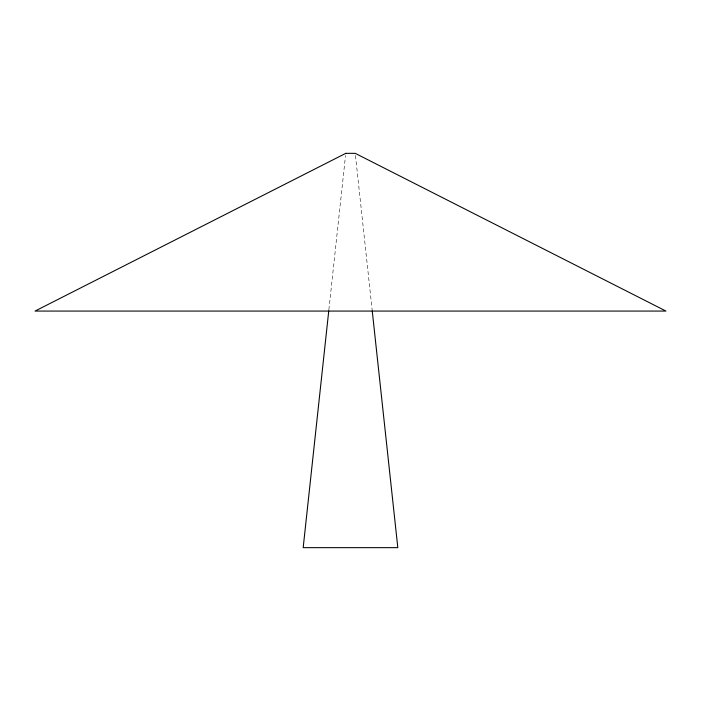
<?xml version="1.0" encoding="UTF-8"?>
<svg xmlns="http://www.w3.org/2000/svg" width="701" height="701" viewBox="0 0 701 701"><rect width="100%" height="100%" fill="white"/><g stroke="black" fill="none" stroke-linecap="round" stroke-linejoin="round"><path stroke-width="0.53" stroke-dasharray="3.5 2.63" d="M328.874 309.763L345.532 155.517M355.468 155.517L372.126 309.763"/><path stroke-width="1.05" d="M328.76 310.85L303.183 547.656L397.817 547.656L372.24 310.85M345.768 153.344L35.05 311.069L665.95 311.069L355.232 153.344L345.768 153.344"/></g></svg>
